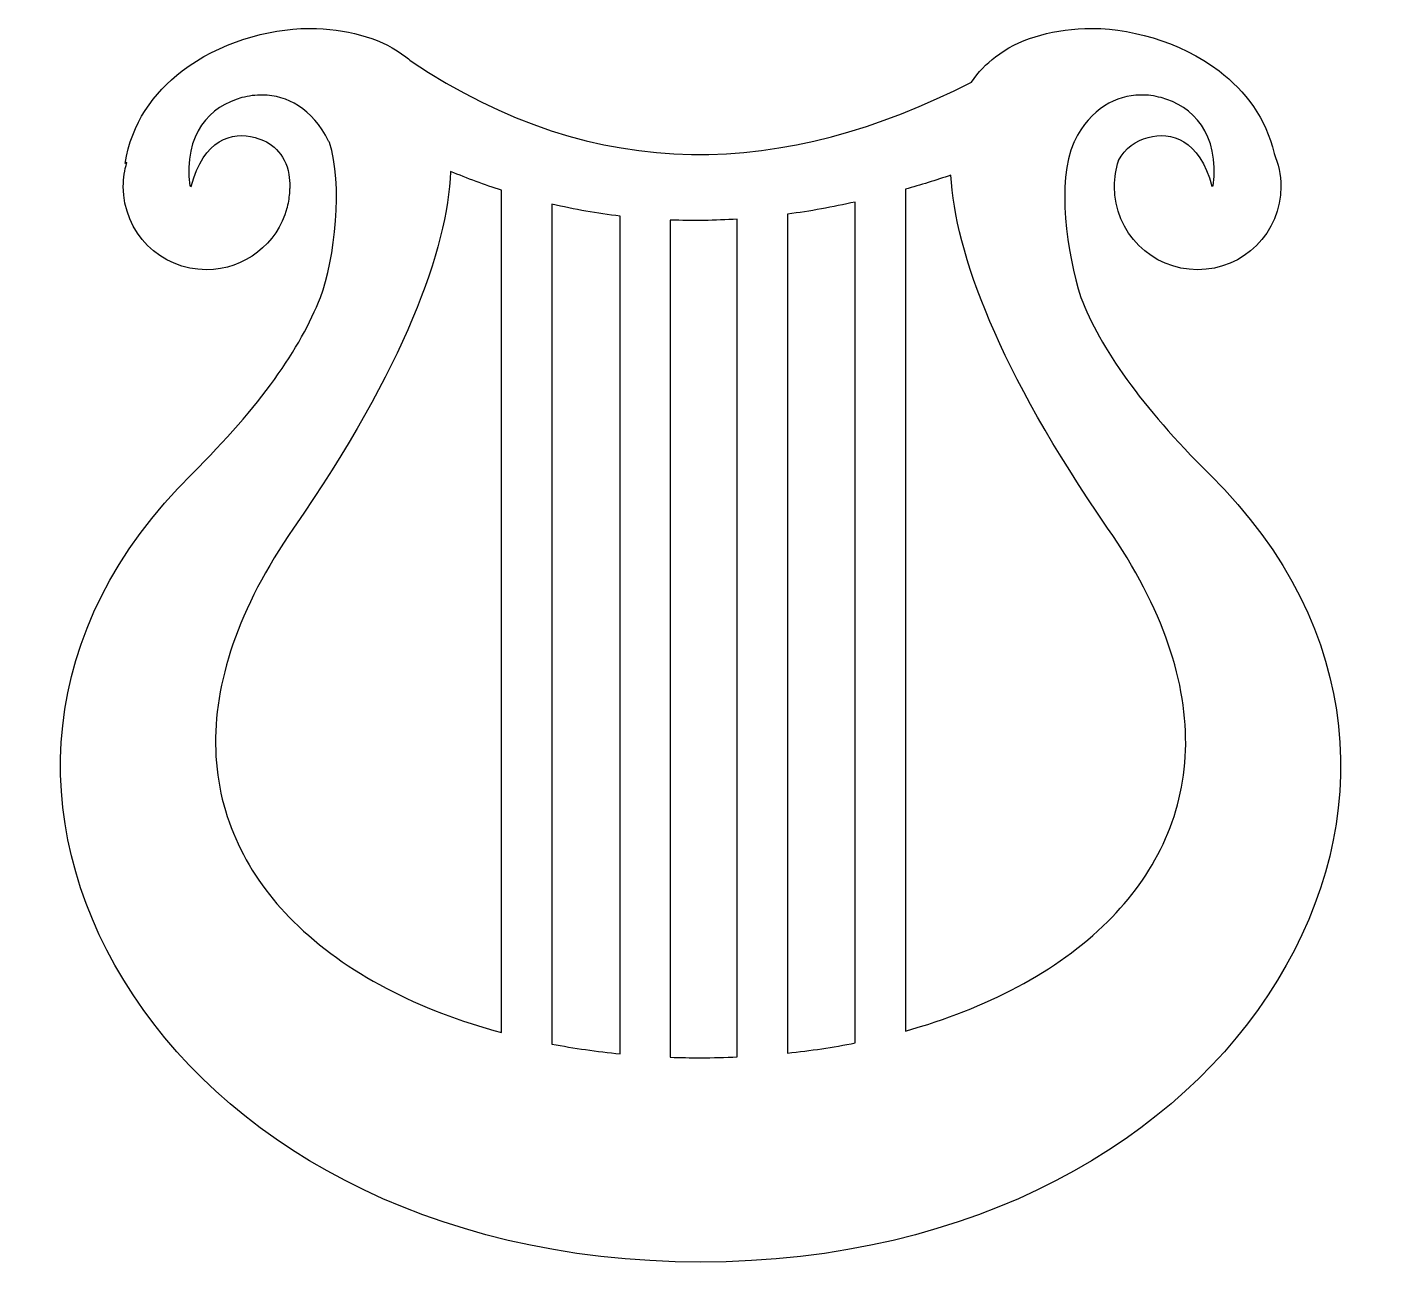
# Model space of a CAD drawing. Header units: centimetres. Extents: x -10.6 to 10.5, y -10 to 9.3.
import ezdxf

# ---------------------------------------------------------------- set-up
doc = ezdxf.new("R2010")
doc.units = ezdxf.units.CM
doc.header["$MEASUREMENT"] = 0
doc.layers.add('Layer 1', color=7, linetype='Continuous')

msp = doc.modelspace()

# ---------------------------------------------------------------- linework, layer by layer
at = {"layer": 'Layer 1'}
for points, knots in [([(-6.2132, 9.31646), (-6.84795, 9.31064), (-7.62216, 9.08968), (-8.19383, 8.6497), (-8.19383, 8.6497), (-8.64714, 8.30072), (-8.98562, 7.83712), (-9.0872, 7.19752), (-9.0872, 7.19752), (-9.07834, 7.20283), (-9.06974, 7.20815), (-9.06085, 7.21338), (-9.06085, 7.21338), (-9.0964, 7.09463), (-9.11622, 6.9694), (-9.11622, 6.8391), (-9.11622, 6.8391), (-9.11622, 6.11858), (-8.53219, 5.53455), (-7.81163, 5.53455), (-7.81163, 5.53455), (-7.20892, 5.53455), (-6.7016, 5.94379), (-6.55186, 6.49914), (-6.55186, 6.49914), (-6.55068, 6.50399), (-6.54903, 6.50884), (-6.5479, 6.51365), (-6.5479, 6.51365), (-6.52766, 6.60144), (-6.51551, 6.68409), (-6.50974, 6.76004), (-6.50974, 6.76004), (-6.50869, 6.77383), (-6.50902, 6.78745), (-6.50847, 6.80086), (-6.50847, 6.80086), (-6.50826, 6.80617), (-6.5072, 6.8114), (-6.50712, 6.81672), (-6.50712, 6.81672), (-6.50682, 6.82439), (-6.5072, 6.83161), (-6.50712, 6.83907), (-6.50712, 6.83907), (-6.50712, 6.90342), (-6.51125, 6.96709), (-6.52028, 7.02883), (-6.52028, 7.02883), (-6.57792, 7.36693), (-6.80609, 7.54142), (-7.05134, 7.60737), (-7.05134, 7.60737), (-7.41091, 7.70406), (-7.85485, 7.58051), (-8.05283, 6.84177), (-8.05283, 6.84177), (-8.05283, 6.84177), (-8.07256, 6.84704), (-8.07256, 6.84704), (-8.07256, 6.84704), (-8.1789, 7.66951), (-7.74992, 8.1011), (-7.25542, 8.23203), (-7.25542, 8.23203), (-7.15101, 8.25961), (-7.04235, 8.27441), (-6.93258, 8.27285), (-6.93258, 8.27285), (-6.55003, 8.26737), (-6.15479, 8.06707), (-5.89685, 7.55068), (-5.89685, 7.55068), (-5.89318, 7.54338), (-5.88989, 7.53571), (-5.88631, 7.52833), (-5.88631, 7.52833), (-5.6667, 6.88599), (-5.79734, 5.70161), (-6.02732, 5.09836), (-6.02732, 5.09836), (-6.33464, 4.30758), (-6.97087, 3.39039), (-8.03818, 2.33636), (-8.03818, 2.33636), (-10.50025, -0.09496), (-10.62633, -3.11301), (-9.10955, -5.6005), (-9.10955, -5.6005), (-7.59293, -8.08782), (-4.37999, -10.01742), (-0.06591, -10.01742), (-0.06591, -10.01742), (4.24813, -10.01742), (7.45981, -8.08781), (8.97646, -5.60033), (8.97646, -5.60033), (10.48953, -3.11883), (10.36724, -0.10901), (7.92226, 2.31932), (7.92226, 2.31932), (7.92226, 2.31932), (7.90514, 2.33644), (7.90514, 2.33644), (7.90514, 2.33644), (7.90514, 2.33644), (7.90375, 2.33644), (7.90375, 2.33644), (7.90375, 2.33644), (6.83648, 3.39047), (6.20156, 4.30767), (5.89419, 5.09844), (5.89419, 5.09844), (5.67365, 5.79223), (5.51088, 6.91116), (5.78223, 7.52837), (5.78223, 7.52837), (5.78468, 7.53377), (5.78763, 7.53891), (5.79016, 7.54423), (5.79016, 7.54423), (5.79121, 7.54634), (5.79172, 7.5487), (5.79277, 7.55081), (5.79277, 7.55081), (6.05071, 8.0672), (6.44595, 8.2675), (6.82854, 8.27298), (6.82854, 8.27298), (6.93826, 8.27454), (7.04697, 8.25974), (7.15138, 8.23208), (7.15138, 8.23208), (7.64576, 8.10127), (8.07359, 7.66969), (7.96708, 6.84716), (7.96708, 6.84716), (7.96708, 6.84716), (7.94861, 6.84189), (7.94861, 6.84189), (7.94861, 6.84189), (7.75067, 7.58067), (7.30673, 7.70422), (6.94712, 7.60749), (6.94712, 7.60749), (6.76116, 7.55752), (6.58435, 7.44514), (6.48454, 7.24645), (6.48454, 7.24645), (6.48403, 7.24476), (6.48382, 7.24287), (6.48327, 7.24118), (6.48327, 7.24118), (6.44216, 7.11438), (6.42002, 6.97961), (6.42002, 6.83923), (6.42002, 6.83923), (6.42002, 6.11866), (7.00405, 5.53464), (7.72461, 5.53464), (7.72461, 5.53464), (8.44513, 5.53464), (9.02916, 6.11867), (9.02916, 6.83923), (9.02916, 6.83923), (9.02916, 7.02287), (8.99091, 7.19724), (8.92248, 7.35579), (8.92248, 7.35579), (8.79353, 7.91426), (8.47558, 8.33038), (8.06057, 8.6498), (8.06057, 8.6498), (7.45091, 9.11913), (6.61041, 9.33979), (5.95487, 9.31521), (5.95487, 9.31521), (5.39075, 9.29413), (4.907, 9.14198), (4.55405, 8.87118), (4.55405, 8.87118), (4.41017, 8.76083), (4.28489, 8.63074), (4.18112, 8.47586), (4.18112, 8.47586), (1.25234, 6.97856), (-1.67559, 6.84185), (-4.60432, 8.80266), (-4.60432, 8.80266), (-4.63139, 8.82615), (-4.65872, 8.84926), (-4.68731, 8.87118), (-4.68731, 8.87118), (-5.04026, 9.14198), (-5.52405, 9.29412), (-6.08813, 9.31521), (-6.08813, 9.31521), (-6.12903, 9.31677), (-6.17095, 9.31698), (-6.21328, 9.31656), (-6.21328, 9.31656), (-6.21328, 9.31656), (-6.2132, 9.31646), (-6.2132, 9.31646)], [0, 0, 0, 0, 0.01923077, 0.01923077, 0.01923077, 0.01923077, 0.03846154, 0.03846154, 0.03846154, 0.03846154, 0.05769231, 0.05769231, 0.05769231, 0.05769231, 0.07692308, 0.07692308, 0.07692308, 0.07692308, 0.09615385, 0.09615385, 0.09615385, 0.09615385, 0.11538462, 0.11538462, 0.11538462, 0.11538462, 0.13461538, 0.13461538, 0.13461538, 0.13461538, 0.15384615, 0.15384615, 0.15384615, 0.15384615, 0.17307692, 0.17307692, 0.17307692, 0.17307692, 0.19230769, 0.19230769, 0.19230769, 0.19230769, 0.21153846, 0.21153846, 0.21153846, 0.21153846, 0.23076923, 0.23076923, 0.23076923, 0.23076923, 0.25, 0.25, 0.25, 0.25, 0.26923077, 0.26923077, 0.26923077, 0.26923077, 0.28846154, 0.28846154, 0.28846154, 0.28846154, 0.30769231, 0.30769231, 0.30769231, 0.30769231, 0.32692308, 0.32692308, 0.32692308, 0.32692308, 0.34615385, 0.34615385, 0.34615385, 0.34615385, 0.36538462, 0.36538462, 0.36538462, 0.36538462, 0.38461538, 0.38461538, 0.38461538, 0.38461538, 0.40384615, 0.40384615, 0.40384615, 0.40384615, 0.42307692, 0.42307692, 0.42307692, 0.42307692, 0.44230769, 0.44230769, 0.44230769, 0.44230769, 0.46153846, 0.46153846, 0.46153846, 0.46153846, 0.48076923, 0.48076923, 0.48076923, 0.48076923, 0.5, 0.5, 0.5, 0.5, 0.51923077, 0.51923077, 0.51923077, 0.51923077, 0.53846154, 0.53846154, 0.53846154, 0.53846154, 0.55769231, 0.55769231, 0.55769231, 0.55769231, 0.57692308, 0.57692308, 0.57692308, 0.57692308, 0.59615385, 0.59615385, 0.59615385, 0.59615385, 0.61538462, 0.61538462, 0.61538462, 0.61538462, 0.63461538, 0.63461538, 0.63461538, 0.63461538, 0.65384615, 0.65384615, 0.65384615, 0.65384615, 0.67307692, 0.67307692, 0.67307692, 0.67307692, 0.69230769, 0.69230769, 0.69230769, 0.69230769, 0.71153846, 0.71153846, 0.71153846, 0.71153846, 0.73076923, 0.73076923, 0.73076923, 0.73076923, 0.75, 0.75, 0.75, 0.75, 0.76923077, 0.76923077, 0.76923077, 0.76923077, 0.78846154, 0.78846154, 0.78846154, 0.78846154, 0.80769231, 0.80769231, 0.80769231, 0.80769231, 0.82692308, 0.82692308, 0.82692308, 0.82692308, 0.84615385, 0.84615385, 0.84615385, 0.84615385, 0.86538462, 0.86538462, 0.86538462, 0.86538462, 0.88461538, 0.88461538, 0.88461538, 0.88461538, 0.90384615, 0.90384615, 0.90384615, 0.90384615, 0.92307692, 0.92307692, 0.92307692, 0.92307692, 0.94230769, 0.94230769, 0.94230769, 0.94230769, 0.96153846, 0.96153846, 0.96153846, 0.96153846, 1, 1, 1, 1]), ([(-3.98757, 7.07633), (-3.72031, 6.96467), (-3.45347, 6.86604), (-3.18638, 6.7798), (-3.18638, 6.7798), (-3.18638, 6.7798), (-3.18638, -6.4213), (-3.18638, -6.4213), (-3.18638, -6.4213), (-4.48229, -6.07308), (-5.62732, -5.49339), (-6.44908, -4.67934), (-6.44908, -4.67934), (-7.17015, -3.96501), (-7.63303, -3.05056), (-7.66799, -1.99767), (-7.66799, -1.99767), (-7.70291, -0.94474), (-7.31909, 0.22467), (-6.44638, 1.48646), (-6.44638, 1.48646), (-4.70387, 4.00608), (-4.03593, 5.85506), (-3.98757, 7.07637), (-3.98757, 7.07637), (-3.98757, 7.07637), (-3.98757, 7.07633), (-3.98757, 7.07633)], [0, 0, 0, 0, 0.125, 0.125, 0.125, 0.125, 0.25, 0.25, 0.25, 0.25, 0.375, 0.375, 0.375, 0.375, 0.5, 0.5, 0.5, 0.5, 0.625, 0.625, 0.625, 0.625, 0.75, 0.75, 0.75, 0.75, 1, 1, 1, 1]), ([(3.85706, 7.017), (3.92453, 5.79539), (4.59892, 3.9653), (6.31334, 1.48642), (6.31334, 1.48642), (7.18592, 0.22463), (7.56978, -0.94482), (7.53482, -1.99771), (7.53482, -1.99771), (7.4999, -3.05064), (7.03694, -3.96501), (6.31591, -4.67934), (6.31591, -4.67934), (5.51375, -5.47404), (4.40258, -6.04558), (3.14416, -6.39629), (3.14416, -6.39629), (3.14416, -6.39629), (3.14417, 6.79562), (3.14417, 6.79562), (3.14417, 6.79562), (3.38183, 6.86334), (3.6194, 6.93688), (3.85706, 7.017)], [0, 0, 0, 0, 0.14285714, 0.14285714, 0.14285714, 0.14285714, 0.28571429, 0.28571429, 0.28571429, 0.28571429, 0.42857143, 0.42857143, 0.42857143, 0.42857143, 0.57142857, 0.57142857, 0.57142857, 0.57142857, 0.71428571, 0.71428571, 0.71428571, 0.71428571, 1, 1, 1, 1]), ([(-2.39835, 6.56243), (-2.04203, 6.47936), (-1.68596, 6.41729), (-1.32964, 6.3752), (-1.32964, 6.3752), (-1.32964, 6.3752), (-1.32964, -6.75346), (-1.32964, -6.75346), (-1.32964, -6.75346), (-1.69186, -6.71804), (-2.0489, -6.66702), (-2.39839, -6.6006), (-2.39839, -6.6006), (-2.39839, -6.6006), (-2.39839, 6.56235), (-2.39839, 6.56235), (-2.39839, 6.56235), (-2.39839, 6.56235), (-2.39835, 6.56243), (-2.39835, 6.56243)], [0, 0, 0, 0, 0.16666667, 0.16666667, 0.16666667, 0.16666667, 0.33333333, 0.33333333, 0.33333333, 0.33333333, 0.5, 0.5, 0.5, 0.5, 0.66666667, 0.66666667, 0.66666667, 0.66666667, 1, 1, 1, 1]), ([(2.35609, 6.59532), (2.35609, 6.59532), (2.35609, -6.58344), (2.35609, -6.58344), (2.35609, -6.58344), (2.00989, -6.65217), (1.65585, -6.7048), (1.29662, -6.74292), (1.29662, -6.74292), (1.29662, -6.74292), (1.29662, 6.40557), (1.29662, 6.40557), (1.29662, 6.40557), (1.64982, 6.45288), (2.00293, 6.51647), (2.35609, 6.59533), (2.35609, 6.59533), (2.35609, 6.59533), (2.35609, 6.59532), (2.35609, 6.59532)], [0, 0, 0, 0, 0.16666667, 0.16666667, 0.16666667, 0.16666667, 0.33333333, 0.33333333, 0.33333333, 0.33333333, 0.5, 0.5, 0.5, 0.5, 0.66666667, 0.66666667, 0.66666667, 0.66666667, 1, 1, 1, 1]), ([(0.50863, 6.32781), (0.50863, 6.32781), (0.50863, -6.80224), (0.50863, -6.80224), (0.50863, -6.80224), (0.31719, -6.81059), (0.12541, -6.8154), (-0.06726, -6.8154), (-0.06726, -6.8154), (-0.22581, -6.8154), (-0.38377, -6.81317), (-0.54165, -6.80747), (-0.54165, -6.80747), (-0.54165, -6.80747), (-0.54165, 6.31339), (-0.54165, 6.31339), (-0.54165, 6.31339), (-0.19195, 6.30015), (0.15893, 6.3058), (0.50859, 6.32785), (0.50859, 6.32785), (0.50859, 6.32785), (0.50863, 6.32781), (0.50863, 6.32781)], [0, 0, 0, 0, 0.14285714, 0.14285714, 0.14285714, 0.14285714, 0.28571429, 0.28571429, 0.28571429, 0.28571429, 0.42857143, 0.42857143, 0.42857143, 0.42857143, 0.57142857, 0.57142857, 0.57142857, 0.57142857, 0.71428571, 0.71428571, 0.71428571, 0.71428571, 1, 1, 1, 1])]:
    msp.add_open_spline(points, degree=3, knots=knots, dxfattribs=at)

doc.saveas('drawing.dxf')
